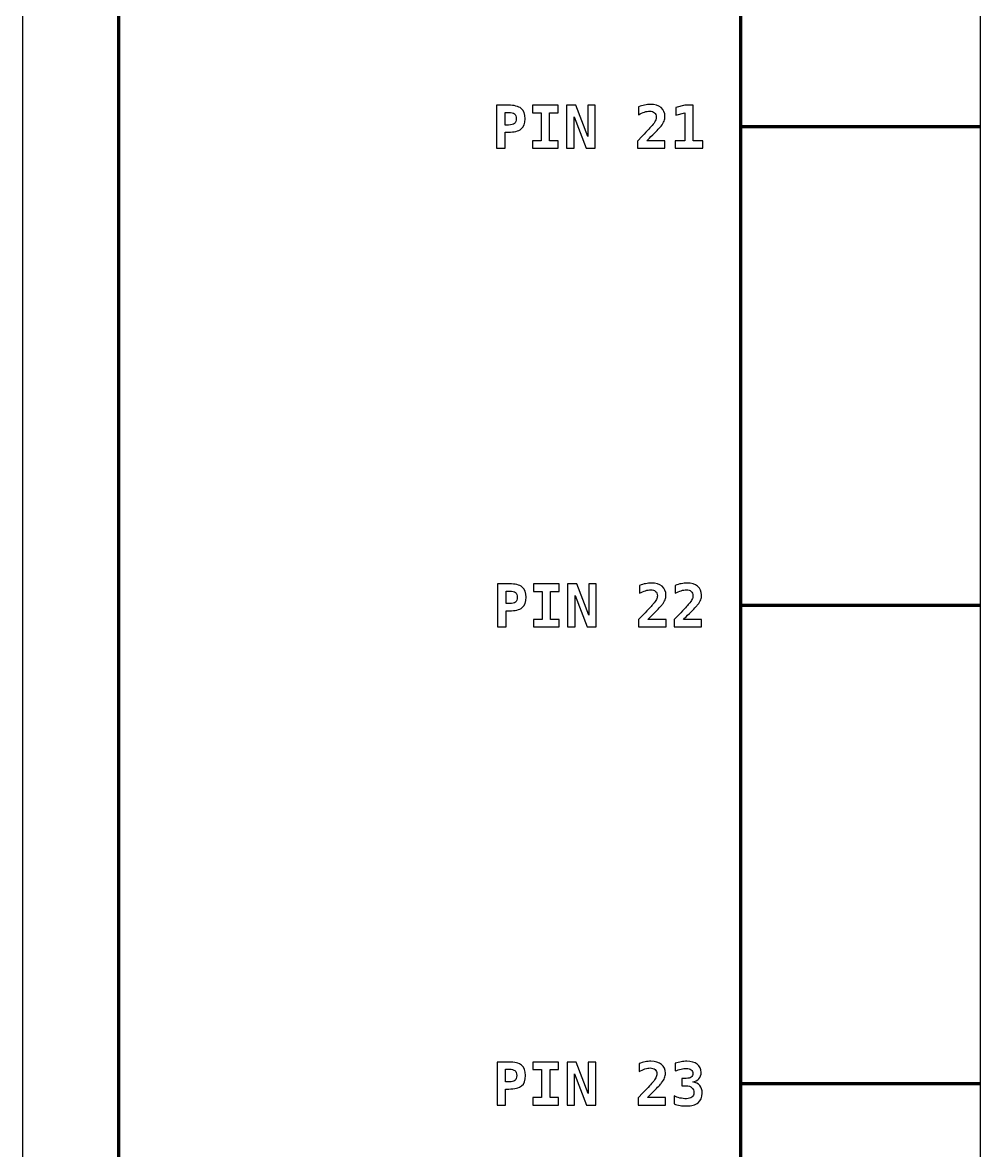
# Model space of a CAD drawing. Header units: centimetres. Extents: x -11.5 to -9.5, y -32.9 to 5.2.
# Drawn here: x -11.5 to -9.5, y -18.99 to -16.633 of the extents above; entities that cross this region are included whole.
import ezdxf

# ---------------------------------------------------------------- set-up
doc = ezdxf.new("R2010")
doc.units = ezdxf.units.CM
doc.header["$MEASUREMENT"] = 0
doc.layers.add('Layer 1', color=7, linetype='Continuous')

msp = doc.modelspace()

# ---------------------------------------------------------------- linework, layer by layer
at = {"layer": 'Layer 1', "color": 7}
msp.add_lwpolyline([(-11.5, -32.85), (-9.5, -32.85), (-9.5, 5.15), (-11.5, 5.15), (-11.5, -32.85)], close=True, dxfattribs=at)
at = {"layer": 'Layer 1', "color": 7, "lineweight": 100}
msp.add_lwpolyline([(-11.3, -32.35), (-10, -32.35), (-10, 3.65), (-11.3, 3.65), (-11.3, -32.35)], close=True, dxfattribs=at)
at = {"layer": 'Layer 1', "color": 250}
for points, knots in [([(-10.51028, -16.80581), (-10.51028, -16.80581), (-10.48585, -16.80581), (-10.48585, -16.80581), (-10.48585, -16.80581), (-10.47344, -16.80581), (-10.46451, -16.80801), (-10.45906, -16.81244), (-10.45906, -16.81244), (-10.4536, -16.81686), (-10.45089, -16.82404), (-10.45089, -16.83396), (-10.45089, -16.83396), (-10.45089, -16.84388), (-10.4536, -16.85106), (-10.45906, -16.85549), (-10.45906, -16.85549), (-10.46451, -16.85991), (-10.47344, -16.86211), (-10.48585, -16.86211), (-10.48585, -16.86211), (-10.48585, -16.86211), (-10.4925, -16.86211), (-10.4925, -16.86211), (-10.4925, -16.86211), (-10.4925, -16.86211), (-10.4925, -16.89582), (-10.4925, -16.89582), (-10.4925, -16.89582), (-10.4925, -16.89582), (-10.51028, -16.89582), (-10.51028, -16.89582), (-10.51028, -16.89582), (-10.51028, -16.89582), (-10.51028, -16.80581), (-10.51028, -16.80581)], [0, 0, 0, 0, 0.1111111, 0.1111111, 0.1111111, 0.1111111, 0.2222222, 0.2222222, 0.2222222, 0.2222222, 0.3333333, 0.3333333, 0.3333333, 0.3333333, 0.4444444, 0.4444444, 0.4444444, 0.4444444, 0.5555556, 0.5555556, 0.5555556, 0.5555556, 0.6666667, 0.6666667, 0.6666667, 0.6666667, 0.7777778, 0.7777778, 0.7777778, 0.7777778, 0.8888889, 0.8888889, 0.8888889, 0.8888889, 1, 1, 1, 1]), ([(-10.4925, -16.82077), (-10.4925, -16.82077), (-10.4925, -16.84715), (-10.4925, -16.84715), (-10.4925, -16.84715), (-10.4925, -16.84715), (-10.48519, -16.84715), (-10.48519, -16.84715), (-10.48519, -16.84715), (-10.47937, -16.84715), (-10.47527, -16.84616), (-10.47293, -16.84421), (-10.47293, -16.84421), (-10.47056, -16.84223), (-10.46939, -16.83882), (-10.46939, -16.83396), (-10.46939, -16.83396), (-10.46939, -16.82911), (-10.47056, -16.82569), (-10.47293, -16.82371), (-10.47293, -16.82371), (-10.47527, -16.82176), (-10.47937, -16.82077), (-10.48519, -16.82077), (-10.48519, -16.82077), (-10.48519, -16.82077), (-10.4925, -16.82077), (-10.4925, -16.82077)], [0, 0, 0, 0, 0.1428571, 0.1428571, 0.1428571, 0.1428571, 0.2857143, 0.2857143, 0.2857143, 0.2857143, 0.4285714, 0.4285714, 0.4285714, 0.4285714, 0.5714286, 0.5714286, 0.5714286, 0.5714286, 0.7142857, 0.7142857, 0.7142857, 0.7142857, 0.8571429, 0.8571429, 0.8571429, 0.8571429, 1, 1, 1, 1]), ([(-10.43535, -16.82149), (-10.43535, -16.82149), (-10.43535, -16.80581), (-10.43535, -16.80581), (-10.43535, -16.80581), (-10.43535, -16.80581), (-10.38176, -16.80581), (-10.38176, -16.80581), (-10.38176, -16.80581), (-10.38176, -16.80581), (-10.38176, -16.82149), (-10.38176, -16.82149), (-10.38176, -16.82149), (-10.38176, -16.82149), (-10.39967, -16.82149), (-10.39967, -16.82149), (-10.39967, -16.82149), (-10.39967, -16.82149), (-10.39967, -16.88014), (-10.39967, -16.88014), (-10.39967, -16.88014), (-10.39967, -16.88014), (-10.38176, -16.88014), (-10.38176, -16.88014), (-10.38176, -16.88014), (-10.38176, -16.88014), (-10.38176, -16.89582), (-10.38176, -16.89582), (-10.38176, -16.89582), (-10.38176, -16.89582), (-10.43535, -16.89582), (-10.43535, -16.89582), (-10.43535, -16.89582), (-10.43535, -16.89582), (-10.43535, -16.88014), (-10.43535, -16.88014), (-10.43535, -16.88014), (-10.43535, -16.88014), (-10.41745, -16.88014), (-10.41745, -16.88014), (-10.41745, -16.88014), (-10.41745, -16.88014), (-10.41745, -16.82149), (-10.41745, -16.82149), (-10.41745, -16.82149), (-10.41745, -16.82149), (-10.43535, -16.82149), (-10.43535, -16.82149)], [0, 0, 0, 0, 0.0833333, 0.0833333, 0.0833333, 0.0833333, 0.1666667, 0.1666667, 0.1666667, 0.1666667, 0.25, 0.25, 0.25, 0.25, 0.3333333, 0.3333333, 0.3333333, 0.3333333, 0.4166667, 0.4166667, 0.4166667, 0.4166667, 0.5, 0.5, 0.5, 0.5, 0.5833333, 0.5833333, 0.5833333, 0.5833333, 0.6666667, 0.6666667, 0.6666667, 0.6666667, 0.75, 0.75, 0.75, 0.75, 0.8333333, 0.8333333, 0.8333333, 0.8333333, 0.9166667, 0.9166667, 0.9166667, 0.9166667, 1, 1, 1, 1]), ([(-10.36421, -16.80581), (-10.36421, -16.80581), (-10.34509, -16.80581), (-10.34509, -16.80581), (-10.34509, -16.80581), (-10.34509, -16.80581), (-10.32003, -16.87123), (-10.32003, -16.87123), (-10.32003, -16.87123), (-10.32003, -16.87123), (-10.32003, -16.80581), (-10.32003, -16.80581), (-10.32003, -16.80581), (-10.32003, -16.80581), (-10.30435, -16.80581), (-10.30435, -16.80581), (-10.30435, -16.80581), (-10.30435, -16.80581), (-10.30435, -16.89582), (-10.30435, -16.89582), (-10.30435, -16.89582), (-10.30435, -16.89582), (-10.32334, -16.89582), (-10.32334, -16.89582), (-10.32334, -16.89582), (-10.32334, -16.89582), (-10.34853, -16.8304), (-10.34853, -16.8304), (-10.34853, -16.8304), (-10.34853, -16.8304), (-10.34853, -16.89582), (-10.34853, -16.89582), (-10.34853, -16.89582), (-10.34853, -16.89582), (-10.36421, -16.89582), (-10.36421, -16.89582), (-10.36421, -16.89582), (-10.36421, -16.89582), (-10.36421, -16.80581), (-10.36421, -16.80581)], [0, 0, 0, 0, 0.1, 0.1, 0.1, 0.1, 0.2, 0.2, 0.2, 0.2, 0.3, 0.3, 0.3, 0.3, 0.4, 0.4, 0.4, 0.4, 0.5, 0.5, 0.5, 0.5, 0.6, 0.6, 0.6, 0.6, 0.7, 0.7, 0.7, 0.7, 0.8, 0.8, 0.8, 0.8, 0.9, 0.9, 0.9, 0.9, 1, 1, 1, 1]), ([(-10.19657, -16.88014), (-10.19657, -16.88014), (-10.15865, -16.88014), (-10.15865, -16.88014), (-10.15865, -16.88014), (-10.15865, -16.88014), (-10.15865, -16.89582), (-10.15865, -16.89582), (-10.15865, -16.89582), (-10.15865, -16.89582), (-10.2158, -16.89582), (-10.2158, -16.89582), (-10.2158, -16.89582), (-10.2158, -16.89582), (-10.2158, -16.88061), (-10.2158, -16.88061), (-10.2158, -16.88061), (-10.2158, -16.88061), (-10.20614, -16.87039), (-10.20614, -16.87039), (-10.20614, -16.87039), (-10.1947, -16.8582), (-10.18775, -16.85071), (-10.1853, -16.84789), (-10.1853, -16.84789), (-10.18229, -16.84444), (-10.18011, -16.84137), (-10.1788, -16.83869), (-10.1788, -16.83869), (-10.17746, -16.83602), (-10.1768, -16.83339), (-10.1768, -16.83077), (-10.1768, -16.83077), (-10.1768, -16.82676), (-10.17801, -16.82365), (-10.18044, -16.82147), (-10.18044, -16.82147), (-10.18287, -16.81927), (-10.18633, -16.81818), (-10.19077, -16.81818), (-10.19077, -16.81818), (-10.19396, -16.81818), (-10.19752, -16.81882), (-10.20147, -16.82007), (-10.20147, -16.82007), (-10.20544, -16.82135), (-10.20956, -16.82318), (-10.21386, -16.82559), (-10.21386, -16.82559), (-10.21386, -16.82559), (-10.21386, -16.809), (-10.21386, -16.809), (-10.21386, -16.809), (-10.20956, -16.80744), (-10.20536, -16.80624), (-10.20123, -16.80542), (-10.20123, -16.80542), (-10.19711, -16.8046), (-10.19316, -16.80418), (-10.18939, -16.80418), (-10.18939, -16.80418), (-10.17987, -16.80418), (-10.17237, -16.80641), (-10.16694, -16.81085), (-10.16694, -16.81085), (-10.16149, -16.81528), (-10.15877, -16.82135), (-10.15877, -16.82902), (-10.15877, -16.82902), (-10.15877, -16.83256), (-10.15937, -16.83588), (-10.16054, -16.83896), (-10.16054, -16.83896), (-10.16174, -16.84207), (-10.16377, -16.84551), (-10.16667, -16.84927), (-10.16667, -16.84927), (-10.16879, -16.85201), (-10.17464, -16.85816), (-10.18421, -16.86773), (-10.18421, -16.86773), (-10.18939, -16.8729), (-10.19351, -16.87705), (-10.19657, -16.88014)], [0, 0, 0, 0, 0.047619, 0.047619, 0.047619, 0.047619, 0.0952381, 0.0952381, 0.0952381, 0.0952381, 0.1428571, 0.1428571, 0.1428571, 0.1428571, 0.1904762, 0.1904762, 0.1904762, 0.1904762, 0.2380952, 0.2380952, 0.2380952, 0.2380952, 0.2857143, 0.2857143, 0.2857143, 0.2857143, 0.3333333, 0.3333333, 0.3333333, 0.3333333, 0.3809524, 0.3809524, 0.3809524, 0.3809524, 0.4285714, 0.4285714, 0.4285714, 0.4285714, 0.4761905, 0.4761905, 0.4761905, 0.4761905, 0.5238095, 0.5238095, 0.5238095, 0.5238095, 0.5714286, 0.5714286, 0.5714286, 0.5714286, 0.6190476, 0.6190476, 0.6190476, 0.6190476, 0.6666667, 0.6666667, 0.6666667, 0.6666667, 0.7142857, 0.7142857, 0.7142857, 0.7142857, 0.7619048, 0.7619048, 0.7619048, 0.7619048, 0.8095238, 0.8095238, 0.8095238, 0.8095238, 0.8571429, 0.8571429, 0.8571429, 0.8571429, 0.9047619, 0.9047619, 0.9047619, 0.9047619, 0.952381, 0.952381, 0.952381, 0.952381, 1, 1, 1, 1]), ([(-10.13706, -16.88014), (-10.13706, -16.88014), (-10.11716, -16.88014), (-10.11716, -16.88014), (-10.11716, -16.88014), (-10.11716, -16.88014), (-10.11716, -16.82172), (-10.11716, -16.82172), (-10.11716, -16.82172), (-10.11716, -16.82172), (-10.13566, -16.82631), (-10.13566, -16.82631), (-10.13566, -16.82631), (-10.13566, -16.82631), (-10.13566, -16.81028), (-10.13566, -16.81028), (-10.13566, -16.81028), (-10.13566, -16.81028), (-10.11704, -16.80581), (-10.11704, -16.80581), (-10.11704, -16.80581), (-10.11704, -16.80581), (-10.09986, -16.80581), (-10.09986, -16.80581), (-10.09986, -16.80581), (-10.09986, -16.80581), (-10.09986, -16.88014), (-10.09986, -16.88014), (-10.09986, -16.88014), (-10.09986, -16.88014), (-10.07996, -16.88014), (-10.07996, -16.88014), (-10.07996, -16.88014), (-10.07996, -16.88014), (-10.07996, -16.89582), (-10.07996, -16.89582), (-10.07996, -16.89582), (-10.07996, -16.89582), (-10.13706, -16.89582), (-10.13706, -16.89582), (-10.13706, -16.89582), (-10.13706, -16.89582), (-10.13706, -16.88014), (-10.13706, -16.88014)], [0, 0, 0, 0, 0.0909091, 0.0909091, 0.0909091, 0.0909091, 0.1818182, 0.1818182, 0.1818182, 0.1818182, 0.2727273, 0.2727273, 0.2727273, 0.2727273, 0.3636364, 0.3636364, 0.3636364, 0.3636364, 0.4545455, 0.4545455, 0.4545455, 0.4545455, 0.5454545, 0.5454545, 0.5454545, 0.5454545, 0.6363636, 0.6363636, 0.6363636, 0.6363636, 0.7272727, 0.7272727, 0.7272727, 0.7272727, 0.8181818, 0.8181818, 0.8181818, 0.8181818, 0.9090909, 0.9090909, 0.9090909, 0.9090909, 1, 1, 1, 1]), ([(-10.5081, -17.80581), (-10.5081, -17.80581), (-10.48367, -17.80581), (-10.48367, -17.80581), (-10.48367, -17.80581), (-10.47126, -17.80581), (-10.46233, -17.80801), (-10.45688, -17.81244), (-10.45688, -17.81244), (-10.45142, -17.81686), (-10.44871, -17.82404), (-10.44871, -17.83396), (-10.44871, -17.83396), (-10.44871, -17.84388), (-10.45142, -17.85106), (-10.45688, -17.85549), (-10.45688, -17.85549), (-10.46233, -17.85991), (-10.47126, -17.86211), (-10.48367, -17.86211), (-10.48367, -17.86211), (-10.48367, -17.86211), (-10.49032, -17.86211), (-10.49032, -17.86211), (-10.49032, -17.86211), (-10.49032, -17.86211), (-10.49032, -17.89582), (-10.49032, -17.89582), (-10.49032, -17.89582), (-10.49032, -17.89582), (-10.5081, -17.89582), (-10.5081, -17.89582), (-10.5081, -17.89582), (-10.5081, -17.89582), (-10.5081, -17.80581), (-10.5081, -17.80581)], [0, 0, 0, 0, 0.1111111, 0.1111111, 0.1111111, 0.1111111, 0.2222222, 0.2222222, 0.2222222, 0.2222222, 0.3333333, 0.3333333, 0.3333333, 0.3333333, 0.4444444, 0.4444444, 0.4444444, 0.4444444, 0.5555556, 0.5555556, 0.5555556, 0.5555556, 0.6666667, 0.6666667, 0.6666667, 0.6666667, 0.7777778, 0.7777778, 0.7777778, 0.7777778, 0.8888889, 0.8888889, 0.8888889, 0.8888889, 1, 1, 1, 1]), ([(-10.43317, -17.82149), (-10.43317, -17.82149), (-10.43317, -17.80581), (-10.43317, -17.80581), (-10.43317, -17.80581), (-10.43317, -17.80581), (-10.37958, -17.80581), (-10.37958, -17.80581), (-10.37958, -17.80581), (-10.37958, -17.80581), (-10.37958, -17.82149), (-10.37958, -17.82149), (-10.37958, -17.82149), (-10.37958, -17.82149), (-10.39749, -17.82149), (-10.39749, -17.82149), (-10.39749, -17.82149), (-10.39749, -17.82149), (-10.39749, -17.88014), (-10.39749, -17.88014), (-10.39749, -17.88014), (-10.39749, -17.88014), (-10.37958, -17.88014), (-10.37958, -17.88014), (-10.37958, -17.88014), (-10.37958, -17.88014), (-10.37958, -17.89582), (-10.37958, -17.89582), (-10.37958, -17.89582), (-10.37958, -17.89582), (-10.43317, -17.89582), (-10.43317, -17.89582), (-10.43317, -17.89582), (-10.43317, -17.89582), (-10.43317, -17.88014), (-10.43317, -17.88014), (-10.43317, -17.88014), (-10.43317, -17.88014), (-10.41527, -17.88014), (-10.41527, -17.88014), (-10.41527, -17.88014), (-10.41527, -17.88014), (-10.41527, -17.82149), (-10.41527, -17.82149), (-10.41527, -17.82149), (-10.41527, -17.82149), (-10.43317, -17.82149), (-10.43317, -17.82149)], [0, 0, 0, 0, 0.0833333, 0.0833333, 0.0833333, 0.0833333, 0.1666667, 0.1666667, 0.1666667, 0.1666667, 0.25, 0.25, 0.25, 0.25, 0.3333333, 0.3333333, 0.3333333, 0.3333333, 0.4166667, 0.4166667, 0.4166667, 0.4166667, 0.5, 0.5, 0.5, 0.5, 0.5833333, 0.5833333, 0.5833333, 0.5833333, 0.6666667, 0.6666667, 0.6666667, 0.6666667, 0.75, 0.75, 0.75, 0.75, 0.8333333, 0.8333333, 0.8333333, 0.8333333, 0.9166667, 0.9166667, 0.9166667, 0.9166667, 1, 1, 1, 1]), ([(-10.36203, -17.80581), (-10.36203, -17.80581), (-10.34291, -17.80581), (-10.34291, -17.80581), (-10.34291, -17.80581), (-10.34291, -17.80581), (-10.31785, -17.87123), (-10.31785, -17.87123), (-10.31785, -17.87123), (-10.31785, -17.87123), (-10.31785, -17.80581), (-10.31785, -17.80581), (-10.31785, -17.80581), (-10.31785, -17.80581), (-10.30217, -17.80581), (-10.30217, -17.80581), (-10.30217, -17.80581), (-10.30217, -17.80581), (-10.30217, -17.89582), (-10.30217, -17.89582), (-10.30217, -17.89582), (-10.30217, -17.89582), (-10.32116, -17.89582), (-10.32116, -17.89582), (-10.32116, -17.89582), (-10.32116, -17.89582), (-10.34635, -17.8304), (-10.34635, -17.8304), (-10.34635, -17.8304), (-10.34635, -17.8304), (-10.34635, -17.89582), (-10.34635, -17.89582), (-10.34635, -17.89582), (-10.34635, -17.89582), (-10.36203, -17.89582), (-10.36203, -17.89582), (-10.36203, -17.89582), (-10.36203, -17.89582), (-10.36203, -17.80581), (-10.36203, -17.80581)], [0, 0, 0, 0, 0.1, 0.1, 0.1, 0.1, 0.2, 0.2, 0.2, 0.2, 0.3, 0.3, 0.3, 0.3, 0.4, 0.4, 0.4, 0.4, 0.5, 0.5, 0.5, 0.5, 0.6, 0.6, 0.6, 0.6, 0.7, 0.7, 0.7, 0.7, 0.8, 0.8, 0.8, 0.8, 0.9, 0.9, 0.9, 0.9, 1, 1, 1, 1]), ([(-10.19439, -17.88014), (-10.19439, -17.88014), (-10.15647, -17.88014), (-10.15647, -17.88014), (-10.15647, -17.88014), (-10.15647, -17.88014), (-10.15647, -17.89582), (-10.15647, -17.89582), (-10.15647, -17.89582), (-10.15647, -17.89582), (-10.21362, -17.89582), (-10.21362, -17.89582), (-10.21362, -17.89582), (-10.21362, -17.89582), (-10.21362, -17.88061), (-10.21362, -17.88061), (-10.21362, -17.88061), (-10.21362, -17.88061), (-10.20396, -17.87039), (-10.20396, -17.87039), (-10.20396, -17.87039), (-10.19252, -17.8582), (-10.18557, -17.85071), (-10.18312, -17.84789), (-10.18312, -17.84789), (-10.18011, -17.84444), (-10.17793, -17.84137), (-10.17662, -17.83869), (-10.17662, -17.83869), (-10.17528, -17.83602), (-10.17462, -17.83339), (-10.17462, -17.83077), (-10.17462, -17.83077), (-10.17462, -17.82676), (-10.17583, -17.82365), (-10.17826, -17.82147), (-10.17826, -17.82147), (-10.18069, -17.81927), (-10.18415, -17.81818), (-10.18859, -17.81818), (-10.18859, -17.81818), (-10.19178, -17.81818), (-10.19534, -17.81882), (-10.19929, -17.82007), (-10.19929, -17.82007), (-10.20326, -17.82135), (-10.20738, -17.82318), (-10.21168, -17.82559), (-10.21168, -17.82559), (-10.21168, -17.82559), (-10.21168, -17.809), (-10.21168, -17.809), (-10.21168, -17.809), (-10.20738, -17.80744), (-10.20318, -17.80624), (-10.19905, -17.80542), (-10.19905, -17.80542), (-10.19493, -17.8046), (-10.19098, -17.80418), (-10.18721, -17.80418), (-10.18721, -17.80418), (-10.17769, -17.80418), (-10.17019, -17.80641), (-10.16476, -17.81085), (-10.16476, -17.81085), (-10.15931, -17.81528), (-10.15659, -17.82135), (-10.15659, -17.82902), (-10.15659, -17.82902), (-10.15659, -17.83256), (-10.15719, -17.83588), (-10.15836, -17.83896), (-10.15836, -17.83896), (-10.15956, -17.84207), (-10.16159, -17.84551), (-10.16449, -17.84927), (-10.16449, -17.84927), (-10.16661, -17.85201), (-10.17246, -17.85816), (-10.18203, -17.86773), (-10.18203, -17.86773), (-10.18721, -17.8729), (-10.19133, -17.87705), (-10.19439, -17.88014)], [0, 0, 0, 0, 0.047619, 0.047619, 0.047619, 0.047619, 0.0952381, 0.0952381, 0.0952381, 0.0952381, 0.1428571, 0.1428571, 0.1428571, 0.1428571, 0.1904762, 0.1904762, 0.1904762, 0.1904762, 0.2380952, 0.2380952, 0.2380952, 0.2380952, 0.2857143, 0.2857143, 0.2857143, 0.2857143, 0.3333333, 0.3333333, 0.3333333, 0.3333333, 0.3809524, 0.3809524, 0.3809524, 0.3809524, 0.4285714, 0.4285714, 0.4285714, 0.4285714, 0.4761905, 0.4761905, 0.4761905, 0.4761905, 0.5238095, 0.5238095, 0.5238095, 0.5238095, 0.5714286, 0.5714286, 0.5714286, 0.5714286, 0.6190476, 0.6190476, 0.6190476, 0.6190476, 0.6666667, 0.6666667, 0.6666667, 0.6666667, 0.7142857, 0.7142857, 0.7142857, 0.7142857, 0.7619048, 0.7619048, 0.7619048, 0.7619048, 0.8095238, 0.8095238, 0.8095238, 0.8095238, 0.8571429, 0.8571429, 0.8571429, 0.8571429, 0.9047619, 0.9047619, 0.9047619, 0.9047619, 0.952381, 0.952381, 0.952381, 0.952381, 1, 1, 1, 1]), ([(-10.12006, -17.88014), (-10.12006, -17.88014), (-10.08214, -17.88014), (-10.08214, -17.88014), (-10.08214, -17.88014), (-10.08214, -17.88014), (-10.08214, -17.89582), (-10.08214, -17.89582), (-10.08214, -17.89582), (-10.08214, -17.89582), (-10.13929, -17.89582), (-10.13929, -17.89582), (-10.13929, -17.89582), (-10.13929, -17.89582), (-10.13929, -17.88061), (-10.13929, -17.88061), (-10.13929, -17.88061), (-10.13929, -17.88061), (-10.12963, -17.87039), (-10.12963, -17.87039), (-10.12963, -17.87039), (-10.11819, -17.8582), (-10.11124, -17.85071), (-10.10879, -17.84789), (-10.10879, -17.84789), (-10.10578, -17.84444), (-10.1036, -17.84137), (-10.10229, -17.83869), (-10.10229, -17.83869), (-10.10095, -17.83602), (-10.10029, -17.83339), (-10.10029, -17.83077), (-10.10029, -17.83077), (-10.10029, -17.82676), (-10.1015, -17.82365), (-10.10393, -17.82147), (-10.10393, -17.82147), (-10.10636, -17.81927), (-10.10982, -17.81818), (-10.11426, -17.81818), (-10.11426, -17.81818), (-10.11745, -17.81818), (-10.12101, -17.81882), (-10.12496, -17.82007), (-10.12496, -17.82007), (-10.12893, -17.82135), (-10.13305, -17.82318), (-10.13735, -17.82559), (-10.13735, -17.82559), (-10.13735, -17.82559), (-10.13735, -17.809), (-10.13735, -17.809), (-10.13735, -17.809), (-10.13305, -17.80744), (-10.12885, -17.80624), (-10.12472, -17.80542), (-10.12472, -17.80542), (-10.1206, -17.8046), (-10.11665, -17.80418), (-10.11288, -17.80418), (-10.11288, -17.80418), (-10.10336, -17.80418), (-10.09586, -17.80641), (-10.09043, -17.81085), (-10.09043, -17.81085), (-10.08498, -17.81528), (-10.08226, -17.82135), (-10.08226, -17.82902), (-10.08226, -17.82902), (-10.08226, -17.83256), (-10.08286, -17.83588), (-10.08403, -17.83896), (-10.08403, -17.83896), (-10.08523, -17.84207), (-10.08726, -17.84551), (-10.09016, -17.84927), (-10.09016, -17.84927), (-10.09228, -17.85201), (-10.09813, -17.85816), (-10.1077, -17.86773), (-10.1077, -17.86773), (-10.11288, -17.8729), (-10.117, -17.87705), (-10.12006, -17.88014)], [0, 0, 0, 0, 0.047619, 0.047619, 0.047619, 0.047619, 0.0952381, 0.0952381, 0.0952381, 0.0952381, 0.1428571, 0.1428571, 0.1428571, 0.1428571, 0.1904762, 0.1904762, 0.1904762, 0.1904762, 0.2380952, 0.2380952, 0.2380952, 0.2380952, 0.2857143, 0.2857143, 0.2857143, 0.2857143, 0.3333333, 0.3333333, 0.3333333, 0.3333333, 0.3809524, 0.3809524, 0.3809524, 0.3809524, 0.4285714, 0.4285714, 0.4285714, 0.4285714, 0.4761905, 0.4761905, 0.4761905, 0.4761905, 0.5238095, 0.5238095, 0.5238095, 0.5238095, 0.5714286, 0.5714286, 0.5714286, 0.5714286, 0.6190476, 0.6190476, 0.6190476, 0.6190476, 0.6666667, 0.6666667, 0.6666667, 0.6666667, 0.7142857, 0.7142857, 0.7142857, 0.7142857, 0.7619048, 0.7619048, 0.7619048, 0.7619048, 0.8095238, 0.8095238, 0.8095238, 0.8095238, 0.8571429, 0.8571429, 0.8571429, 0.8571429, 0.9047619, 0.9047619, 0.9047619, 0.9047619, 0.952381, 0.952381, 0.952381, 0.952381, 1, 1, 1, 1]), ([(-10.49032, -17.82077), (-10.49032, -17.82077), (-10.49032, -17.84715), (-10.49032, -17.84715), (-10.49032, -17.84715), (-10.49032, -17.84715), (-10.48301, -17.84715), (-10.48301, -17.84715), (-10.48301, -17.84715), (-10.47719, -17.84715), (-10.47309, -17.84616), (-10.47075, -17.84421), (-10.47075, -17.84421), (-10.46838, -17.84223), (-10.46721, -17.83882), (-10.46721, -17.83396), (-10.46721, -17.83396), (-10.46721, -17.82911), (-10.46838, -17.82569), (-10.47075, -17.82371), (-10.47075, -17.82371), (-10.47309, -17.82176), (-10.47719, -17.82077), (-10.48301, -17.82077), (-10.48301, -17.82077), (-10.48301, -17.82077), (-10.49032, -17.82077), (-10.49032, -17.82077)], [0, 0, 0, 0, 0.1428571, 0.1428571, 0.1428571, 0.1428571, 0.2857143, 0.2857143, 0.2857143, 0.2857143, 0.4285714, 0.4285714, 0.4285714, 0.4285714, 0.5714286, 0.5714286, 0.5714286, 0.5714286, 0.7142857, 0.7142857, 0.7142857, 0.7142857, 0.8571429, 0.8571429, 0.8571429, 0.8571429, 1, 1, 1, 1]), ([(-10.1955, -18.87925), (-10.1955, -18.87925), (-10.15758, -18.87925), (-10.15758, -18.87925), (-10.15758, -18.87925), (-10.15758, -18.87925), (-10.15758, -18.89493), (-10.15758, -18.89493), (-10.15758, -18.89493), (-10.15758, -18.89493), (-10.21473, -18.89493), (-10.21473, -18.89493), (-10.21473, -18.89493), (-10.21473, -18.89493), (-10.21473, -18.87972), (-10.21473, -18.87972), (-10.21473, -18.87972), (-10.21473, -18.87972), (-10.20507, -18.8695), (-10.20507, -18.8695), (-10.20507, -18.8695), (-10.19363, -18.85731), (-10.18668, -18.84982), (-10.18423, -18.847), (-10.18423, -18.847), (-10.18122, -18.84355), (-10.17904, -18.84048), (-10.17773, -18.8378), (-10.17773, -18.8378), (-10.17639, -18.83513), (-10.17573, -18.8325), (-10.17573, -18.82988), (-10.17573, -18.82988), (-10.17573, -18.82587), (-10.17694, -18.82276), (-10.17937, -18.82058), (-10.17937, -18.82058), (-10.1818, -18.81838), (-10.18526, -18.81729), (-10.1897, -18.81729), (-10.1897, -18.81729), (-10.19289, -18.81729), (-10.19645, -18.81793), (-10.2004, -18.81918), (-10.2004, -18.81918), (-10.20437, -18.82046), (-10.20849, -18.82229), (-10.21279, -18.8247), (-10.21279, -18.8247), (-10.21279, -18.8247), (-10.21279, -18.80811), (-10.21279, -18.80811), (-10.21279, -18.80811), (-10.20849, -18.80655), (-10.20429, -18.80535), (-10.20016, -18.80453), (-10.20016, -18.80453), (-10.19604, -18.80371), (-10.19209, -18.80329), (-10.18832, -18.80329), (-10.18832, -18.80329), (-10.1788, -18.80329), (-10.1713, -18.80552), (-10.16587, -18.80996), (-10.16587, -18.80996), (-10.16042, -18.81439), (-10.1577, -18.82046), (-10.1577, -18.82813), (-10.1577, -18.82813), (-10.1577, -18.83167), (-10.1583, -18.83499), (-10.15947, -18.83807), (-10.15947, -18.83807), (-10.16067, -18.84118), (-10.1627, -18.84462), (-10.1656, -18.84838), (-10.1656, -18.84838), (-10.16772, -18.85112), (-10.17357, -18.85727), (-10.18314, -18.86684), (-10.18314, -18.86684), (-10.18832, -18.87201), (-10.19244, -18.87616), (-10.1955, -18.87925)], [0, 0, 0, 0, 0.047619, 0.047619, 0.047619, 0.047619, 0.0952381, 0.0952381, 0.0952381, 0.0952381, 0.1428571, 0.1428571, 0.1428571, 0.1428571, 0.1904762, 0.1904762, 0.1904762, 0.1904762, 0.2380952, 0.2380952, 0.2380952, 0.2380952, 0.2857143, 0.2857143, 0.2857143, 0.2857143, 0.3333333, 0.3333333, 0.3333333, 0.3333333, 0.3809524, 0.3809524, 0.3809524, 0.3809524, 0.4285714, 0.4285714, 0.4285714, 0.4285714, 0.4761905, 0.4761905, 0.4761905, 0.4761905, 0.5238095, 0.5238095, 0.5238095, 0.5238095, 0.5714286, 0.5714286, 0.5714286, 0.5714286, 0.6190476, 0.6190476, 0.6190476, 0.6190476, 0.6666667, 0.6666667, 0.6666667, 0.6666667, 0.7142857, 0.7142857, 0.7142857, 0.7142857, 0.7619048, 0.7619048, 0.7619048, 0.7619048, 0.8095238, 0.8095238, 0.8095238, 0.8095238, 0.8571429, 0.8571429, 0.8571429, 0.8571429, 0.9047619, 0.9047619, 0.9047619, 0.9047619, 0.952381, 0.952381, 0.952381, 0.952381, 1, 1, 1, 1]), ([(-10.11424, -18.85466), (-10.11424, -18.85466), (-10.12377, -18.85466), (-10.12377, -18.85466), (-10.12377, -18.85466), (-10.12377, -18.85466), (-10.12377, -18.83898), (-10.12377, -18.83898), (-10.12377, -18.83898), (-10.12377, -18.83898), (-10.11424, -18.83898), (-10.11424, -18.83898), (-10.11424, -18.83898), (-10.10984, -18.83898), (-10.1064, -18.83811), (-10.10397, -18.83636), (-10.10397, -18.83636), (-10.10154, -18.83461), (-10.10033, -18.83215), (-10.10033, -18.82898), (-10.10033, -18.82898), (-10.10033, -18.82564), (-10.10154, -18.82303), (-10.10397, -18.82116), (-10.10397, -18.82116), (-10.1064, -18.81928), (-10.10984, -18.81836), (-10.11424, -18.81836), (-10.11424, -18.81836), (-10.11761, -18.81836), (-10.12124, -18.81879), (-10.12508, -18.81963), (-10.12508, -18.81963), (-10.12895, -18.82048), (-10.13295, -18.82171), (-10.13708, -18.82332), (-10.13708, -18.82332), (-10.13708, -18.82332), (-10.13708, -18.80716), (-10.13708, -18.80716), (-10.13708, -18.80716), (-10.13295, -18.80591), (-10.12887, -18.80496), (-10.12486, -18.80428), (-10.12486, -18.80428), (-10.12083, -18.80362), (-10.11698, -18.80329), (-10.11327, -18.80329), (-10.11327, -18.80329), (-10.10379, -18.80329), (-10.0964, -18.80537), (-10.09111, -18.80951), (-10.09111, -18.80951), (-10.0858, -18.81365), (-10.08315, -18.81935), (-10.08315, -18.82663), (-10.08315, -18.82663), (-10.08315, -18.83196), (-10.08467, -18.83634), (-10.08774, -18.83974), (-10.08774, -18.83974), (-10.09078, -18.84313), (-10.09514, -18.84536), (-10.1008, -18.84639), (-10.1008, -18.84639), (-10.09438, -18.84752), (-10.08946, -18.85009), (-10.08609, -18.85408), (-10.08609, -18.85408), (-10.08271, -18.85807), (-10.08103, -18.86334), (-10.08103, -18.86985), (-10.08103, -18.86985), (-10.08103, -18.87857), (-10.08383, -18.88522), (-10.0894, -18.88981), (-10.0894, -18.88981), (-10.095, -18.89439), (-10.10311, -18.89668), (-10.11377, -18.89668), (-10.11377, -18.89668), (-10.11829, -18.89668), (-10.12276, -18.89629), (-10.12716, -18.89553), (-10.12716, -18.89553), (-10.13157, -18.89477), (-10.13579, -18.89365), (-10.1398, -18.89221), (-10.1398, -18.89221), (-10.1398, -18.89221), (-10.1398, -18.87569), (-10.1398, -18.87569), (-10.1398, -18.87569), (-10.13601, -18.87758), (-10.13194, -18.87902), (-10.12755, -18.88001), (-10.12755, -18.88001), (-10.12319, -18.881), (-10.11858, -18.88149), (-10.11377, -18.88149), (-10.11377, -18.88149), (-10.10893, -18.88149), (-10.10512, -18.88038), (-10.1023, -18.87814), (-10.1023, -18.87814), (-10.09949, -18.87592), (-10.09809, -18.87291), (-10.09809, -18.86912), (-10.09809, -18.86912), (-10.09809, -18.86452), (-10.09949, -18.86093), (-10.1023, -18.85842), (-10.1023, -18.85842), (-10.10512, -18.85591), (-10.1091, -18.85466), (-10.11424, -18.85466)], [0, 0, 0, 0, 0.0344828, 0.0344828, 0.0344828, 0.0344828, 0.0689655, 0.0689655, 0.0689655, 0.0689655, 0.1034483, 0.1034483, 0.1034483, 0.1034483, 0.137931, 0.137931, 0.137931, 0.137931, 0.1724138, 0.1724138, 0.1724138, 0.1724138, 0.2068966, 0.2068966, 0.2068966, 0.2068966, 0.2413793, 0.2413793, 0.2413793, 0.2413793, 0.2758621, 0.2758621, 0.2758621, 0.2758621, 0.3103448, 0.3103448, 0.3103448, 0.3103448, 0.3448276, 0.3448276, 0.3448276, 0.3448276, 0.3793103, 0.3793103, 0.3793103, 0.3793103, 0.4137931, 0.4137931, 0.4137931, 0.4137931, 0.4482759, 0.4482759, 0.4482759, 0.4482759, 0.4827586, 0.4827586, 0.4827586, 0.4827586, 0.5172414, 0.5172414, 0.5172414, 0.5172414, 0.5517241, 0.5517241, 0.5517241, 0.5517241, 0.5862069, 0.5862069, 0.5862069, 0.5862069, 0.6206897, 0.6206897, 0.6206897, 0.6206897, 0.6551724, 0.6551724, 0.6551724, 0.6551724, 0.6896552, 0.6896552, 0.6896552, 0.6896552, 0.7241379, 0.7241379, 0.7241379, 0.7241379, 0.7586207, 0.7586207, 0.7586207, 0.7586207, 0.7931034, 0.7931034, 0.7931034, 0.7931034, 0.8275862, 0.8275862, 0.8275862, 0.8275862, 0.862069, 0.862069, 0.862069, 0.862069, 0.8965517, 0.8965517, 0.8965517, 0.8965517, 0.9310345, 0.9310345, 0.9310345, 0.9310345, 0.9655172, 0.9655172, 0.9655172, 0.9655172, 1, 1, 1, 1]), ([(-10.50921, -18.80492), (-10.50921, -18.80492), (-10.48478, -18.80492), (-10.48478, -18.80492), (-10.48478, -18.80492), (-10.47237, -18.80492), (-10.46344, -18.80712), (-10.45799, -18.81155), (-10.45799, -18.81155), (-10.45253, -18.81597), (-10.44982, -18.82315), (-10.44982, -18.83307), (-10.44982, -18.83307), (-10.44982, -18.84299), (-10.45253, -18.85017), (-10.45799, -18.8546), (-10.45799, -18.8546), (-10.46344, -18.85902), (-10.47237, -18.86122), (-10.48478, -18.86122), (-10.48478, -18.86122), (-10.48478, -18.86122), (-10.49143, -18.86122), (-10.49143, -18.86122), (-10.49143, -18.86122), (-10.49143, -18.86122), (-10.49143, -18.89493), (-10.49143, -18.89493), (-10.49143, -18.89493), (-10.49143, -18.89493), (-10.50921, -18.89493), (-10.50921, -18.89493), (-10.50921, -18.89493), (-10.50921, -18.89493), (-10.50921, -18.80492), (-10.50921, -18.80492)], [0, 0, 0, 0, 0.1111111, 0.1111111, 0.1111111, 0.1111111, 0.2222222, 0.2222222, 0.2222222, 0.2222222, 0.3333333, 0.3333333, 0.3333333, 0.3333333, 0.4444444, 0.4444444, 0.4444444, 0.4444444, 0.5555556, 0.5555556, 0.5555556, 0.5555556, 0.6666667, 0.6666667, 0.6666667, 0.6666667, 0.7777778, 0.7777778, 0.7777778, 0.7777778, 0.8888889, 0.8888889, 0.8888889, 0.8888889, 1, 1, 1, 1]), ([(-10.49143, -18.81988), (-10.49143, -18.81988), (-10.49143, -18.84626), (-10.49143, -18.84626), (-10.49143, -18.84626), (-10.49143, -18.84626), (-10.48412, -18.84626), (-10.48412, -18.84626), (-10.48412, -18.84626), (-10.4783, -18.84626), (-10.4742, -18.84527), (-10.47186, -18.84332), (-10.47186, -18.84332), (-10.46949, -18.84134), (-10.46832, -18.83793), (-10.46832, -18.83307), (-10.46832, -18.83307), (-10.46832, -18.82822), (-10.46949, -18.8248), (-10.47186, -18.82282), (-10.47186, -18.82282), (-10.4742, -18.82087), (-10.4783, -18.81988), (-10.48412, -18.81988), (-10.48412, -18.81988), (-10.48412, -18.81988), (-10.49143, -18.81988), (-10.49143, -18.81988)], [0, 0, 0, 0, 0.1428571, 0.1428571, 0.1428571, 0.1428571, 0.2857143, 0.2857143, 0.2857143, 0.2857143, 0.4285714, 0.4285714, 0.4285714, 0.4285714, 0.5714286, 0.5714286, 0.5714286, 0.5714286, 0.7142857, 0.7142857, 0.7142857, 0.7142857, 0.8571429, 0.8571429, 0.8571429, 0.8571429, 1, 1, 1, 1]), ([(-10.43428, -18.8206), (-10.43428, -18.8206), (-10.43428, -18.80492), (-10.43428, -18.80492), (-10.43428, -18.80492), (-10.43428, -18.80492), (-10.38069, -18.80492), (-10.38069, -18.80492), (-10.38069, -18.80492), (-10.38069, -18.80492), (-10.38069, -18.8206), (-10.38069, -18.8206), (-10.38069, -18.8206), (-10.38069, -18.8206), (-10.3986, -18.8206), (-10.3986, -18.8206), (-10.3986, -18.8206), (-10.3986, -18.8206), (-10.3986, -18.87925), (-10.3986, -18.87925), (-10.3986, -18.87925), (-10.3986, -18.87925), (-10.38069, -18.87925), (-10.38069, -18.87925), (-10.38069, -18.87925), (-10.38069, -18.87925), (-10.38069, -18.89493), (-10.38069, -18.89493), (-10.38069, -18.89493), (-10.38069, -18.89493), (-10.43428, -18.89493), (-10.43428, -18.89493), (-10.43428, -18.89493), (-10.43428, -18.89493), (-10.43428, -18.87925), (-10.43428, -18.87925), (-10.43428, -18.87925), (-10.43428, -18.87925), (-10.41638, -18.87925), (-10.41638, -18.87925), (-10.41638, -18.87925), (-10.41638, -18.87925), (-10.41638, -18.8206), (-10.41638, -18.8206), (-10.41638, -18.8206), (-10.41638, -18.8206), (-10.43428, -18.8206), (-10.43428, -18.8206)], [0, 0, 0, 0, 0.0833333, 0.0833333, 0.0833333, 0.0833333, 0.1666667, 0.1666667, 0.1666667, 0.1666667, 0.25, 0.25, 0.25, 0.25, 0.3333333, 0.3333333, 0.3333333, 0.3333333, 0.4166667, 0.4166667, 0.4166667, 0.4166667, 0.5, 0.5, 0.5, 0.5, 0.5833333, 0.5833333, 0.5833333, 0.5833333, 0.6666667, 0.6666667, 0.6666667, 0.6666667, 0.75, 0.75, 0.75, 0.75, 0.8333333, 0.8333333, 0.8333333, 0.8333333, 0.9166667, 0.9166667, 0.9166667, 0.9166667, 1, 1, 1, 1]), ([(-10.36314, -18.80492), (-10.36314, -18.80492), (-10.34402, -18.80492), (-10.34402, -18.80492), (-10.34402, -18.80492), (-10.34402, -18.80492), (-10.31896, -18.87034), (-10.31896, -18.87034), (-10.31896, -18.87034), (-10.31896, -18.87034), (-10.31896, -18.80492), (-10.31896, -18.80492), (-10.31896, -18.80492), (-10.31896, -18.80492), (-10.30328, -18.80492), (-10.30328, -18.80492), (-10.30328, -18.80492), (-10.30328, -18.80492), (-10.30328, -18.89493), (-10.30328, -18.89493), (-10.30328, -18.89493), (-10.30328, -18.89493), (-10.32227, -18.89493), (-10.32227, -18.89493), (-10.32227, -18.89493), (-10.32227, -18.89493), (-10.34746, -18.82951), (-10.34746, -18.82951), (-10.34746, -18.82951), (-10.34746, -18.82951), (-10.34746, -18.89493), (-10.34746, -18.89493), (-10.34746, -18.89493), (-10.34746, -18.89493), (-10.36314, -18.89493), (-10.36314, -18.89493), (-10.36314, -18.89493), (-10.36314, -18.89493), (-10.36314, -18.80492), (-10.36314, -18.80492)], [0, 0, 0, 0, 0.1, 0.1, 0.1, 0.1, 0.2, 0.2, 0.2, 0.2, 0.3, 0.3, 0.3, 0.3, 0.4, 0.4, 0.4, 0.4, 0.5, 0.5, 0.5, 0.5, 0.6, 0.6, 0.6, 0.6, 0.7, 0.7, 0.7, 0.7, 0.8, 0.8, 0.8, 0.8, 0.9, 0.9, 0.9, 0.9, 1, 1, 1, 1])]:
    msp.add_open_spline(points, degree=3, knots=knots, dxfattribs=at)
at = {"layer": 'Layer 1', "color": 250, "lineweight": 100}
for points in [[(-10, -16.85), (-10, -16.85), (-9.5, -16.85), (-9.5, -16.85)], [(-10, -17.85), (-10, -17.85), (-9.5, -17.85), (-9.5, -17.85)], [(-10, -18.85), (-10, -18.85), (-9.5, -18.85), (-9.5, -18.85)]]:
    msp.add_open_spline(points, degree=3, dxfattribs=at)

doc.saveas('drawing.dxf')
